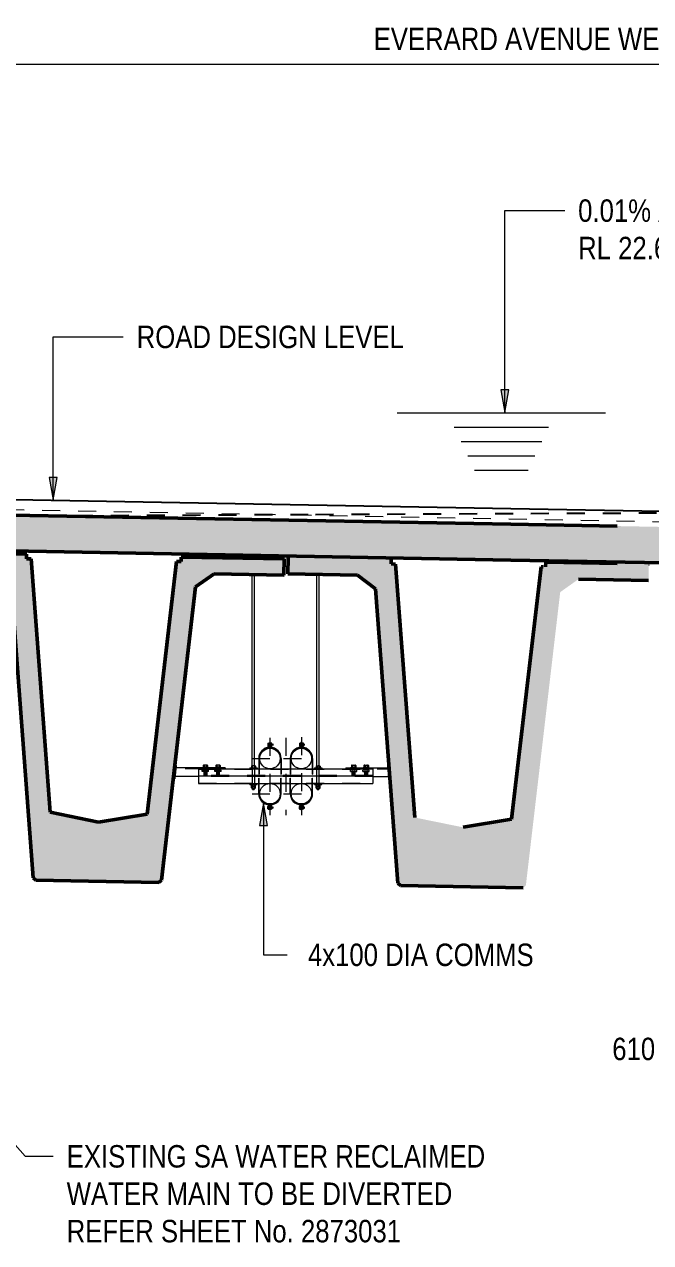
# Model space of a CAD drawing. Header units: metres. Extents: x -353 to -169, y 1 to 28.
# Drawn here: x -227.64 to -224.16, y 17.97 to 24.76 of the extents above; entities that cross this region are included whole.
import ezdxf

# ---------------------------------------------------------------- set-up
doc = ezdxf.new("R2010")
doc.units = ezdxf.units.M
for name, pattern in [('Hidden - Small', [0.002294, 0.0015, -0.0007938]), ('JacobsCenter', [0.015, 0.009, -0.0015, 0.003, -0.0015]), ('JacobsDash', [0.0045, 0.003, -0.0015])]:
    doc.linetypes.add(name, pattern=pattern)
doc.layers.get('Defpoints').update_dxf_attribs({"color": 41})
for name, color, linetype, lineweight in [('A-ANNO-DIMS', 7, 'Continuous', 9), ('A-DETL', 7, 'Continuous', 13), ('A-FLOR', 7, 'Continuous', 50), ('A-FLOR-PATT', 7, 'Continuous', 50), ('G-ANNO-TEXT', 7, 'Continuous', 9), ('S-BEAM', 7, 'Continuous', 50)]:
    doc.layers.add(name, color=color, linetype=linetype, lineweight=lineweight)
doc.styles.add('Arial Narrow_5', font='ARIALN.TTF', dxfattribs={"height": 0.125})
doc.dimstyles.new('Dimension_Standard_O__mm__3', dxfattribs={"dimscale": 0.3048, "dimtxt": 0.127929, "dimasz": 0.410105, "dimexe": 0.393701, "dimexo": 0.246063, "dimgap": 0.246063, "dimtad": 1, "dimdec": 0, "dimlfac": 1000, "dimzin": 0, "dimdsep": 46, "dimtxsty": 'Arial Narrow_5', "dimsah": 1, "dimcen": 0.09, "dimaunit": 1, "dimadec": 4, "dimazin": 0, "dimtfac": 1, "dimtdec": 4, "dimtix": 1, "dimtmove": 0, "dimatfit": 3, "dimfxl": 1, "dimtvp": 1, "dimtfill": 1, "dimtolj": 1, "dimtzin": 0, "dimlwd": 18, "dimlwe": 18, "dimarcsym": 2})

# ---------------------------------------------------------------- blocks, each defined once
blk = doc.blocks.new('06_SFR_GCT_Girder_SuperT_BR08Edge_CS - Super T - 1815-6269797-DRG-2873022 - SECTION 1')
at = {"layer": 'S-BEAM', "true_color": 0xc8c8c8}
blk.add_hatch(color=9, dxfattribs=at).paths.add_polyline_path([(-1120.4325, 19.9822), (-1120.4178, 19.9949), (-1120.2266, 21.6292), (-1120.1242, 21.7019), (-1119.7349, 21.6947), (-1119.7331, 21.7847), (-1120.3074, 21.7953), (-1120.3079, 21.7703), (-1120.3333, 21.7708), (-1120.4975, 20.3632), (-1120.7679, 20.3185), (-1121.0364, 20.3731), (-1121.1434, 21.7857), (-1121.1687, 21.7862), (-1121.1682, 21.8112), (-1121.7425, 21.8218), (-1121.7443, 21.7318), (-1121.355, 21.7246), (-1121.2551, 21.6478), (-1121.1309, 20.0081), (-1121.1167, 19.9948), (-1120.4975, 19.9834)])
at = {"layer": 'S-BEAM'}
for p, q in [((-1121.7425, 21.8218), (-1121.7443, 21.7318)), ((-1121.7425, 21.8218), (-1121.7414, 21.8219)), ((-1121.1682, 21.8112), (-1121.7425, 21.8218)), ((-1121.1687, 21.7862), (-1121.1682, 21.8112)), ((-1121.1682, 21.8112), (-1121.1672, 21.8113)), ((-1120.3074, 21.7953), (-1120.3079, 21.7703)), ((-1120.3063, 21.7954), (-1120.3074, 21.7953)), ((-1119.7331, 21.7847), (-1120.3074, 21.7953)), ((-1121.7443, 21.7318), (-1121.355, 21.7246)), ((-1121.1677, 21.7863), (-1121.1687, 21.7862)), ((-1121.1434, 21.7857), (-1121.1687, 21.7862)), ((-1121.1423, 21.7858), (-1121.1434, 21.7857)), ((-1121.0364, 20.3731), (-1121.1434, 21.7857)), ((-1120.3333, 21.7708), (-1120.4975, 20.3632)), ((-1120.3079, 21.7703), (-1120.3333, 21.7708)), ((-1120.3333, 21.7708), (-1120.3322, 21.7708)), ((-1119.7349, 21.6947), (-1119.7331, 21.7847)), ((-1119.732, 21.7848), (-1119.7331, 21.7847)), ((-1121.355, 21.7246), (-1121.2551, 21.6478)), ((-1120.2272, 21.6288), (-1120.1242, 21.7019)), ((-1120.1242, 21.7019), (-1119.7349, 21.6947)), ((-1119.7339, 21.6948), (-1119.7349, 21.6947)), ((-1121.2551, 21.6478), (-1121.1309, 20.0081)), ((-1120.4178, 19.9949), (-1120.2272, 21.6288)), ((-1120.2262, 21.6288), (-1120.2272, 21.6288)), ((-1120.7679, 20.3185), (-1121.0364, 20.3731)), ((-1121.0353, 20.3731), (-1121.0364, 20.3731)), ((-1120.4975, 20.3632), (-1120.7679, 20.3185)), ((-1121.1309, 20.0081), (-1121.1167, 19.9948)), ((-1121.1167, 19.9948), (-1120.4325, 19.9822)), ((-1120.4325, 19.9822), (-1120.4178, 19.9949)), ((-1120.4315, 19.9823), (-1120.4325, 19.9822)), ((-1120.4178, 19.9949), (-1120.4168, 19.995))]:
    blk.add_line(p, q, dxfattribs=at)
blk = doc.blocks.new('DIMBLOCK11-DRG-2873022 - SECTION 1')
at = {"layer": 'A-ANNO-DIMS', "color": 0, "lineweight": 18, "transparency": 16777216}
for p, q in [((-227.9439, 23.4955), (-227.9439, 24.6624)), ((-219.5387, 23.5325), (-219.5387, 24.6624)), ((-227.8189, 24.5424), (-219.6637, 24.5424))]:
    blk.add_line(p, q, dxfattribs=at)
at = {"layer": 'A-ANNO-DIMS', "color": 0, "transparency": 16777216}
for points in [[(-227.8189, 24.5632), (-227.8189, 24.5215), (-227.9439, 24.5424)], [(-219.6637, 24.5632), (-219.6637, 24.5215), (-219.5387, 24.5424)]]:
    blk.add_solid(points, dxfattribs=at)
at = {"layer": 'Defpoints', "color": 0, "transparency": 16777216}
for p in [(-219.5387, 24.5424), (-219.5387, 23.4575), (-227.9439, 23.4205)]:
    blk.add_point(p, dxfattribs=at)
at = {"layer": 'A-ANNO-DIMS', "color": 0, "lineweight": 18, "transparency": 16777216, "insert": (-223.7413, 24.682), "char_height": 0.125, "width": 4.705346, "attachment_point": 5, "style": 'Arial Narrow_5', "bg_fill": 3, "box_fill_scale": 1.1, "bg_fill_color": 256, "bg_fill_true_color": 13158600, "bg_fill_transparency": 0}
blk.add_mtext('\\A1;EVERARD AVENUE WESTBOUND TRAFFIC LANE VARIES', dxfattribs=at)

msp = doc.modelspace()

# ---------------------------------------------------------------- hatches: boundary and pattern name
at = {"layer": 'A-FLOR-PATT', "true_color": 0xc8c8c8}
msp.add_hatch(color=9, dxfattribs=at).paths.add_polyline_path([(-244.4583, 21.4819), (-242.376, 21.5239), (-232.4727, 21.7378), (-227.9608, 21.8338), (-217.372, 21.6415), (-214.0064, 21.5806), (-214.0064, 21.7806), (-215.5381, 21.8083), (-215.5381, 21.8062), (-219.4122, 21.8783), (-219.4122, 21.8784), (-225.5032, 21.9891), (-227.9608, 22.0338), (-228.2065, 22.0286), (-228.2064, 22.028), (-229.8425, 21.9924), (-229.8425, 21.9938), (-234.7959, 21.8883), (-242.376, 21.7239), (-244.4583, 21.6819)])
at = {"layer": 'A-FLOR-PATT', "true_color": 0xc0c0c0}
msp.add_hatch(color=9, dxfattribs=at).paths.add_polyline_path([(-224.9343, 22.0637), (-224.9418, 22.0639), (-224.9418, 22.0639), (-224.9752, 22.0645)])
at = {"layer": 'G-ANNO-TEXT'}
for points in [[(-224.9681, 22.6018), (-224.9461, 22.7268), (-224.9902, 22.7268)], [(-227.4832, 22.1142), (-227.4612, 22.2392), (-227.5053, 22.2392)], [(-226.3115, 20.4248), (-226.3335, 20.2998), (-226.2894, 20.2998)]]:
    msp.add_hatch(color=256, dxfattribs=at).paths.add_polyline_path(points)
at = {"layer": 'S-BEAM', "true_color": 0xc8c8c8}
msp.add_hatch(color=9, dxfattribs=at).paths.add_polyline_path([(-224.8651, 19.953), (-224.8504, 19.9657), (-224.6591, 21.6), (-224.5567, 21.6727), (-224.1674, 21.6655), (-224.1656, 21.7555), (-224.7399, 21.7661), (-224.7404, 21.7411), (-224.7658, 21.7416), (-224.93, 20.334), (-225.2005, 20.2893), (-225.4689, 20.3439), (-225.5759, 21.7565), (-225.6012, 21.757), (-225.6007, 21.782), (-226.175, 21.7926), (-226.1768, 21.7026), (-225.7875, 21.6954), (-225.6876, 21.6186), (-225.5634, 19.9789), (-225.5492, 19.9656), (-224.93, 19.9542)])

# ---------------------------------------------------------------- linework, layer by layer
at = {"layer": 'A-DETL', "color": 5, "true_color": 0x0000ff}
for p, q in [((-225.5669, 22.6), (-224.4069, 22.6)), ((-225.2488, 22.52), (-224.725, 22.52)), ((-225.2115, 22.44), (-224.7623, 22.44)), ((-225.1742, 22.36), (-224.7996, 22.36)), ((-225.1369, 22.28), (-224.8369, 22.28))]:
    msp.add_line(p, q, dxfattribs=at)
at = {"layer": 'A-DETL', "color": 8, "linetype": 'JacobsDash', "lineweight": 25, "true_color": 0x808080}
for p, q in [((-228.182, 22.0224), (-227.562, 22.0256)), ((-227.562, 22.0256), (-226.022, 22.0335)), ((-226.022, 22.0335), (-223.1921, 22.0458))]:
    msp.add_line(p, q, dxfattribs=at)
at = {"layer": 'A-DETL', "linetype": 'JacobsDash'}
for p, q in [((-227.9443, 22.064), (-219.8423, 21.9153)), ((-226.6486, 20.6157), (-226.7994, 20.6157)), ((-225.6786, 20.6157), (-225.6204, 20.6157))]:
    msp.add_line(p, q, dxfattribs=at)
at = {"layer": 'A-DETL', "lineweight": 18}
for p, q in [((-226.3741, 20.6315), (-226.3741, 21.698)), ((-226.3621, 20.6315), (-226.3621, 21.6978)), ((-226.0138, 20.5337), (-226.0138, 21.6996)), ((-226.0018, 20.5337), (-226.0018, 21.6994)), ((-226.3739, 20.6157), (-226.3739, 20.5337)), ((-226.3619, 20.6157), (-226.3619, 20.5337))]:
    msp.add_line(p, q, dxfattribs=at)
at = {"layer": 'A-DETL', "linetype": 'JacobsCenter', "lineweight": 9}
for p, q in [((-226.2756, 20.7873), (-226.2756, 20.3567)), ((-226.1881, 20.7873), (-226.1881, 20.3567)), ((-226.1006, 20.7917), (-226.1006, 20.3567)), ((-226.3754, 20.6727), (-226.1756, 20.6727)), ((-226.2006, 20.6727), (-226.0006, 20.6727)), ((-226.3595, 20.6315), (-226.3766, 20.6315)), ((-226.3756, 20.4767), (-226.1756, 20.4767)), ((-226.2006, 20.4767), (-226.0006, 20.4767))]:
    msp.add_line(p, q, dxfattribs=at)
at = {"layer": 'A-DETL', "lineweight": 9}
for p, q in [((-226.2867, 20.7567), (-226.2867, 20.75)), ((-226.2867, 20.7567), (-226.2867, 20.75)), ((-226.2867, 20.75), (-226.2867, 20.7433)), ((-226.2867, 20.75), (-226.2867, 20.7433)), ((-226.2855, 20.759), (-226.2793, 20.759)), ((-226.2855, 20.7545), (-226.2793, 20.7545)), ((-226.2855, 20.7455), (-226.2793, 20.7455)), ((-226.2855, 20.7411), (-226.2793, 20.7411)), ((-226.2731, 20.7625), (-226.2781, 20.7625)), ((-226.2781, 20.7352), (-226.2781, 20.7625)), ((-226.2781, 20.7567), (-226.2781, 20.75)), ((-226.2781, 20.75), (-226.2781, 20.7433)), ((-226.2756, 20.7327), (-226.2756, 20.7625)), ((-226.2731, 20.7352), (-226.2731, 20.7625)), ((-226.2656, 20.759), (-226.2718, 20.759)), ((-226.2656, 20.7545), (-226.2718, 20.7545)), ((-226.2656, 20.7455), (-226.2718, 20.7455)), ((-226.2656, 20.7411), (-226.2718, 20.7411)), ((-226.2644, 20.75), (-226.2644, 20.7567)), ((-226.2638, 20.7457), (-226.2644, 20.7547)), ((-226.2644, 20.7433), (-226.2644, 20.75)), ((-226.2633, 20.7467), (-226.2638, 20.7536)), ((-226.2627, 20.7457), (-226.2633, 20.7547)), ((-226.2621, 20.7467), (-226.2627, 20.7536)), ((-226.2616, 20.7457), (-226.2621, 20.7547)), ((-226.261, 20.7467), (-226.2616, 20.7536)), ((-226.2605, 20.7457), (-226.261, 20.7547)), ((-226.2599, 20.7467), (-226.2605, 20.7536)), ((-226.2599, 20.7547), (-226.2593, 20.7457)), ((-226.2593, 20.7457), (-226.2593, 20.7536)), ((-226.1117, 20.7567), (-226.1117, 20.75)), ((-226.1117, 20.7567), (-226.1117, 20.75)), ((-226.1117, 20.75), (-226.1117, 20.7433)), ((-226.1117, 20.75), (-226.1117, 20.7433)), ((-226.1105, 20.759), (-226.1043, 20.759)), ((-226.1105, 20.7545), (-226.1043, 20.7545)), ((-226.1105, 20.7455), (-226.1043, 20.7455)), ((-226.1105, 20.7411), (-226.1043, 20.7411)), ((-226.0981, 20.7625), (-226.1031, 20.7625)), ((-226.1031, 20.7352), (-226.1031, 20.7625)), ((-226.1031, 20.7567), (-226.1031, 20.75)), ((-226.1031, 20.75), (-226.1031, 20.7433)), ((-226.1006, 20.7327), (-226.1006, 20.7625)), ((-226.0981, 20.7352), (-226.0981, 20.7625)), ((-226.0906, 20.759), (-226.0968, 20.759)), ((-226.0906, 20.7545), (-226.0968, 20.7545)), ((-226.0906, 20.7455), (-226.0968, 20.7455)), ((-226.0906, 20.7411), (-226.0968, 20.7411)), ((-226.0894, 20.75), (-226.0894, 20.7567)), ((-226.0888, 20.7457), (-226.0894, 20.7547)), ((-226.0894, 20.7433), (-226.0894, 20.75)), ((-226.0883, 20.7467), (-226.0888, 20.7536)), ((-226.0877, 20.7457), (-226.0883, 20.7547)), ((-226.0871, 20.7467), (-226.0877, 20.7536)), ((-226.0866, 20.7457), (-226.0871, 20.7547)), ((-226.086, 20.7467), (-226.0866, 20.7536)), ((-226.0855, 20.7457), (-226.086, 20.7547)), ((-226.0849, 20.7467), (-226.0855, 20.7536)), ((-226.0849, 20.7547), (-226.0843, 20.7457)), ((-226.0843, 20.7457), (-226.0843, 20.7536)), ((-226.3381, 20.6727), (-226.3381, 20.5857)), ((-226.3356, 20.6727), (-226.3356, 20.5857)), ((-226.2156, 20.6727), (-226.2156, 20.5857)), ((-226.2131, 20.6727), (-226.2131, 20.5857)), ((-226.1631, 20.6727), (-226.1631, 20.5857)), ((-226.1606, 20.6727), (-226.1606, 20.5857)), ((-226.0406, 20.6727), (-226.0406, 20.5857)), ((-226.0381, 20.6727), (-226.0381, 20.5857)), ((-225.7031, 20.5747), (-226.6731, 20.5747)), ((-226.6223, 20.6237), (-226.6476, 20.6237)), ((-226.6476, 20.6237), (-226.6476, 20.6217)), ((-226.6476, 20.6217), (-226.6223, 20.6217)), ((-226.6473, 20.6339), (-226.6473, 20.6253)), ((-226.635, 20.6356), (-226.6442, 20.6356)), ((-226.635, 20.6356), (-226.6442, 20.6356)), ((-226.635, 20.6237), (-226.6442, 20.6237)), ((-226.6411, 20.6339), (-226.6411, 20.6253)), ((-226.6257, 20.6356), (-226.635, 20.6356)), ((-226.6257, 20.6356), (-226.635, 20.6356)), ((-226.6257, 20.6237), (-226.635, 20.6237)), ((-226.6288, 20.6339), (-226.6288, 20.6253)), ((-226.6226, 20.6339), (-226.6226, 20.6253)), ((-226.6223, 20.6217), (-226.6223, 20.6237)), ((-226.5523, 20.6237), (-226.5776, 20.6237)), ((-226.5776, 20.6237), (-226.5776, 20.6217)), ((-226.5776, 20.6217), (-226.5523, 20.6217)), ((-226.5773, 20.6339), (-226.5773, 20.6253)), ((-226.565, 20.6356), (-226.5742, 20.6356)), ((-226.565, 20.6356), (-226.5742, 20.6356)), ((-226.565, 20.6237), (-226.5742, 20.6237)), ((-226.5711, 20.6339), (-226.5711, 20.6253)), ((-226.5557, 20.6356), (-226.565, 20.6356)), ((-226.5557, 20.6356), (-226.565, 20.6356)), ((-226.5557, 20.6237), (-226.565, 20.6237)), ((-226.5588, 20.6339), (-226.5588, 20.6253)), ((-226.5526, 20.6339), (-226.5526, 20.6253)), ((-226.5523, 20.6217), (-226.5523, 20.6237)), ((-226.3884, 20.6207), (-226.3474, 20.6207)), ((-226.3884, 20.6207), (-226.3884, 20.6157)), ((-226.3792, 20.63), (-226.3792, 20.6222)), ((-226.3764, 20.6207), (-226.3679, 20.6207)), ((-226.3736, 20.63), (-226.3736, 20.6222)), ((-226.3679, 20.6207), (-226.3595, 20.6207)), ((-226.3623, 20.63), (-226.3623, 20.6222)), ((-226.3567, 20.63), (-226.3567, 20.6222)), ((-226.3474, 20.6207), (-226.3474, 20.6157)), ((-226.3381, 20.5857), (-226.3356, 20.5857)), ((-226.2156, 20.5857), (-226.2131, 20.5857)), ((-226.1631, 20.5857), (-226.1606, 20.5857)), ((-226.0406, 20.5857), (-226.0381, 20.5857)), ((-226.0281, 20.6206), (-225.9871, 20.6206)), ((-226.0281, 20.6206), (-226.0281, 20.6157)), ((-226.0188, 20.6298), (-226.0188, 20.6221)), ((-226.016, 20.6314), (-226.0076, 20.6314)), ((-226.016, 20.6314), (-226.0076, 20.6314)), ((-226.016, 20.6206), (-226.0076, 20.6206)), ((-226.0132, 20.6298), (-226.0132, 20.6221)), ((-226.0076, 20.6314), (-225.9992, 20.6314)), ((-226.0076, 20.6314), (-225.9992, 20.6314)), ((-226.0076, 20.6206), (-225.9992, 20.6206)), ((-226.002, 20.6298), (-226.002, 20.6221)), ((-225.9964, 20.6298), (-225.9964, 20.6221)), ((-225.9871, 20.6206), (-225.9871, 20.6157)), ((-225.8226, 20.6237), (-225.7973, 20.6237)), ((-225.8226, 20.6217), (-225.8226, 20.6237)), ((-225.7973, 20.6217), (-225.8226, 20.6217)), ((-225.8223, 20.6339), (-225.8223, 20.6253)), ((-225.8192, 20.6356), (-225.81, 20.6356)), ((-225.8192, 20.6356), (-225.81, 20.6356)), ((-225.8192, 20.6237), (-225.81, 20.6237)), ((-225.8161, 20.6339), (-225.8161, 20.6253)), ((-225.81, 20.6356), (-225.8007, 20.6356)), ((-225.81, 20.6356), (-225.8007, 20.6356)), ((-225.81, 20.6237), (-225.8007, 20.6237)), ((-225.8038, 20.6339), (-225.8038, 20.6253)), ((-225.7976, 20.6339), (-225.7976, 20.6253)), ((-225.7973, 20.6237), (-225.7973, 20.6217)), ((-225.7526, 20.6237), (-225.7273, 20.6237)), ((-225.7526, 20.6217), (-225.7526, 20.6237)), ((-225.7273, 20.6217), (-225.7526, 20.6217)), ((-225.7523, 20.6339), (-225.7523, 20.6253)), ((-225.7492, 20.6356), (-225.74, 20.6356)), ((-225.7492, 20.6356), (-225.74, 20.6356)), ((-225.7492, 20.6237), (-225.74, 20.6237)), ((-225.7461, 20.6339), (-225.7461, 20.6253)), ((-225.74, 20.6356), (-225.7307, 20.6356)), ((-225.74, 20.6356), (-225.7307, 20.6356)), ((-225.74, 20.6237), (-225.7307, 20.6237)), ((-225.7338, 20.6339), (-225.7338, 20.6253)), ((-225.7276, 20.6339), (-225.7276, 20.6253)), ((-225.7273, 20.6237), (-225.7273, 20.6217)), ((-226.3884, 20.5287), (-226.3884, 20.5337)), ((-226.3884, 20.5287), (-226.3474, 20.5287)), ((-226.3792, 20.5193), (-226.3792, 20.5271)), ((-226.3792, 20.5085), (-226.3792, 20.5163)), ((-226.3764, 20.5285), (-226.3679, 20.5285)), ((-226.3764, 20.5177), (-226.3679, 20.5177)), ((-226.3764, 20.5177), (-226.3679, 20.5177)), ((-226.3764, 20.5069), (-226.3679, 20.5069)), ((-226.3736, 20.5193), (-226.3736, 20.5271)), ((-226.3736, 20.5085), (-226.3736, 20.5163)), ((-226.3721, 20.5069), (-226.3734, 20.5062)), ((-226.3734, 20.5062), (-226.3621, 20.5069)), ((-226.3734, 20.5062), (-226.3721, 20.5055)), ((-226.3721, 20.5055), (-226.3734, 20.5048)), ((-226.3734, 20.5048), (-226.3621, 20.5055)), ((-226.3734, 20.5048), (-226.3721, 20.5041)), ((-226.3721, 20.5041), (-226.3734, 20.5034)), ((-226.3734, 20.5034), (-226.3621, 20.5041)), ((-226.3721, 20.5055), (-226.3634, 20.5062)), ((-226.3721, 20.5041), (-226.3634, 20.5048)), ((-226.3679, 20.5285), (-226.3595, 20.5285)), ((-226.3679, 20.5177), (-226.3595, 20.5177)), ((-226.3679, 20.5177), (-226.3595, 20.5177)), ((-226.3679, 20.5069), (-226.3595, 20.5069)), ((-226.3634, 20.5062), (-226.3621, 20.5069)), ((-226.3634, 20.5062), (-226.3621, 20.5069)), ((-226.3621, 20.5055), (-226.3634, 20.5062)), ((-226.3621, 20.5055), (-226.3634, 20.5062)), ((-226.3634, 20.5048), (-226.3621, 20.5055)), ((-226.3621, 20.5041), (-226.3634, 20.5048)), ((-226.3634, 20.5034), (-226.3621, 20.5041)), ((-226.3623, 20.5193), (-226.3623, 20.5271)), ((-226.3623, 20.5085), (-226.3623, 20.5163)), ((-226.3567, 20.5193), (-226.3567, 20.5271)), ((-226.3567, 20.5085), (-226.3567, 20.5163)), ((-226.3474, 20.5287), (-226.3474, 20.5337)), ((-226.3381, 20.5637), (-226.3356, 20.5637)), ((-226.3381, 20.4767), (-226.3381, 20.5637)), ((-226.3356, 20.4767), (-226.3356, 20.5637)), ((-226.2156, 20.4767), (-226.2156, 20.5637)), ((-226.2156, 20.5637), (-226.2131, 20.5637)), ((-226.2131, 20.4767), (-226.2131, 20.5637)), ((-226.1631, 20.5637), (-226.1606, 20.5637)), ((-226.1631, 20.4767), (-226.1631, 20.5637)), ((-226.1606, 20.4767), (-226.1606, 20.5637)), ((-226.0406, 20.4767), (-226.0406, 20.5637)), ((-226.0406, 20.5637), (-226.0381, 20.5637)), ((-226.0381, 20.4767), (-226.0381, 20.5637)), ((-226.0281, 20.5286), (-226.0281, 20.5337)), ((-226.0281, 20.5286), (-225.9871, 20.5286)), ((-226.0188, 20.5192), (-226.0188, 20.5269)), ((-226.0188, 20.5084), (-226.0188, 20.5161)), ((-226.016, 20.5284), (-226.0076, 20.5284)), ((-226.016, 20.5176), (-226.0076, 20.5176)), ((-226.016, 20.5176), (-226.0076, 20.5176)), ((-226.016, 20.5068), (-226.0076, 20.5068)), ((-226.0132, 20.5192), (-226.0132, 20.5269)), ((-226.0132, 20.5084), (-226.0132, 20.5161)), ((-226.0118, 20.5068), (-226.0131, 20.5061)), ((-226.0131, 20.5061), (-226.0018, 20.5068)), ((-226.0131, 20.5061), (-226.0118, 20.5054)), ((-226.0118, 20.5054), (-226.0131, 20.5047)), ((-226.0131, 20.5047), (-226.0018, 20.5054)), ((-226.0131, 20.5047), (-226.0118, 20.504)), ((-226.0118, 20.504), (-226.0131, 20.5033)), ((-226.0131, 20.5033), (-226.0018, 20.504)), ((-226.0118, 20.5054), (-226.0031, 20.5061)), ((-226.0118, 20.504), (-226.0031, 20.5047)), ((-226.0076, 20.5284), (-225.9992, 20.5284)), ((-226.0076, 20.5176), (-225.9992, 20.5176)), ((-226.0076, 20.5176), (-225.9992, 20.5176)), ((-226.0076, 20.5068), (-225.9992, 20.5068)), ((-226.0031, 20.5061), (-226.0018, 20.5068)), ((-226.0031, 20.5061), (-226.0018, 20.5068)), ((-226.0018, 20.5054), (-226.0031, 20.5061)), ((-226.0018, 20.5054), (-226.0031, 20.5061)), ((-226.0031, 20.5047), (-226.0018, 20.5054)), ((-226.0018, 20.504), (-226.0031, 20.5047)), ((-226.0031, 20.5033), (-226.0018, 20.504)), ((-226.002, 20.5192), (-226.002, 20.5269)), ((-226.002, 20.5084), (-226.002, 20.5161)), ((-225.9964, 20.5192), (-225.9964, 20.5269)), ((-225.9964, 20.5084), (-225.9964, 20.5161)), ((-225.9871, 20.5286), (-225.9871, 20.5337)), ((-226.3734, 20.5034), (-226.3721, 20.5027)), ((-226.3721, 20.5027), (-226.3734, 20.502)), ((-226.3734, 20.502), (-226.3621, 20.5027)), ((-226.3734, 20.502), (-226.3721, 20.5013)), ((-226.3621, 20.5013), (-226.3734, 20.5006)), ((-226.3734, 20.5006), (-226.3721, 20.5013)), ((-226.3734, 20.5006), (-226.3634, 20.5006)), ((-226.3721, 20.5027), (-226.3634, 20.5034)), ((-226.3721, 20.5013), (-226.3634, 20.502)), ((-226.3621, 20.5027), (-226.3634, 20.5034)), ((-226.3634, 20.502), (-226.3621, 20.5027)), ((-226.3634, 20.502), (-226.3621, 20.5013)), ((-226.3634, 20.5006), (-226.3621, 20.5013)), ((-226.0131, 20.5033), (-226.0118, 20.5026)), ((-226.0118, 20.5026), (-226.0131, 20.5019)), ((-226.0131, 20.5019), (-226.0018, 20.5026)), ((-226.0131, 20.5019), (-226.0118, 20.5012)), ((-226.0018, 20.5012), (-226.0131, 20.5005)), ((-226.0131, 20.5005), (-226.0118, 20.5012)), ((-226.0131, 20.5005), (-226.0031, 20.5005)), ((-226.0118, 20.5026), (-226.0031, 20.5033)), ((-226.0118, 20.5012), (-226.0031, 20.5019)), ((-226.0018, 20.5026), (-226.0031, 20.5033)), ((-226.0031, 20.5019), (-226.0018, 20.5026)), ((-226.0031, 20.5019), (-226.0018, 20.5012)), ((-226.0031, 20.5005), (-226.0018, 20.5012)), ((-226.2867, 20.3994), (-226.2867, 20.4061)), ((-226.2867, 20.3994), (-226.2867, 20.4061)), ((-226.2867, 20.3927), (-226.2867, 20.3994)), ((-226.2867, 20.3927), (-226.2867, 20.3994)), ((-226.2855, 20.4084), (-226.2793, 20.4084)), ((-226.2855, 20.4039), (-226.2793, 20.4039)), ((-226.2855, 20.3949), (-226.2793, 20.3949)), ((-226.2855, 20.3904), (-226.2793, 20.3904)), ((-226.2781, 20.4143), (-226.2781, 20.3869)), ((-226.2781, 20.3994), (-226.2781, 20.4061)), ((-226.2781, 20.3927), (-226.2781, 20.3994)), ((-226.2731, 20.3869), (-226.2781, 20.3869)), ((-226.2756, 20.4167), (-226.2756, 20.3869)), ((-226.2731, 20.4143), (-226.2731, 20.3869)), ((-226.2656, 20.4084), (-226.2718, 20.4084)), ((-226.2656, 20.4039), (-226.2718, 20.4039)), ((-226.2656, 20.3949), (-226.2718, 20.3949)), ((-226.2656, 20.3904), (-226.2718, 20.3904)), ((-226.2644, 20.4061), (-226.2644, 20.3994)), ((-226.2638, 20.4038), (-226.2644, 20.3948)), ((-226.2644, 20.3994), (-226.2644, 20.3927)), ((-226.2633, 20.4027), (-226.2638, 20.3958)), ((-226.2627, 20.4038), (-226.2633, 20.3948)), ((-226.2621, 20.4027), (-226.2627, 20.3958)), ((-226.2616, 20.4038), (-226.2621, 20.3948)), ((-226.261, 20.4027), (-226.2616, 20.3958)), ((-226.2605, 20.4038), (-226.261, 20.3948)), ((-226.2599, 20.4027), (-226.2605, 20.3958)), ((-226.2599, 20.3948), (-226.2593, 20.4038)), ((-226.2593, 20.4038), (-226.2593, 20.3958)), ((-226.1117, 20.3994), (-226.1117, 20.4061)), ((-226.1117, 20.3994), (-226.1117, 20.4061)), ((-226.1117, 20.3927), (-226.1117, 20.3994)), ((-226.1117, 20.3927), (-226.1117, 20.3994)), ((-226.1105, 20.4084), (-226.1043, 20.4084)), ((-226.1105, 20.4039), (-226.1043, 20.4039)), ((-226.1105, 20.3949), (-226.1043, 20.3949)), ((-226.1105, 20.3904), (-226.1043, 20.3904)), ((-226.1031, 20.4143), (-226.1031, 20.3869)), ((-226.1031, 20.3994), (-226.1031, 20.4061)), ((-226.1031, 20.3927), (-226.1031, 20.3994)), ((-226.0981, 20.3869), (-226.1031, 20.3869)), ((-226.1006, 20.4167), (-226.1006, 20.3869)), ((-226.0981, 20.4143), (-226.0981, 20.3869)), ((-226.0906, 20.4084), (-226.0968, 20.4084)), ((-226.0906, 20.4039), (-226.0968, 20.4039)), ((-226.0906, 20.3949), (-226.0968, 20.3949)), ((-226.0906, 20.3904), (-226.0968, 20.3904)), ((-226.0894, 20.4061), (-226.0894, 20.3994)), ((-226.0888, 20.4038), (-226.0894, 20.3948)), ((-226.0894, 20.3994), (-226.0894, 20.3927)), ((-226.0883, 20.4027), (-226.0888, 20.3958)), ((-226.0877, 20.4038), (-226.0883, 20.3948)), ((-226.0871, 20.4027), (-226.0877, 20.3958)), ((-226.0866, 20.4038), (-226.0871, 20.3948)), ((-226.086, 20.4027), (-226.0866, 20.3958)), ((-226.0855, 20.4038), (-226.086, 20.3948)), ((-226.0849, 20.4027), (-226.0855, 20.3958)), ((-226.0849, 20.3948), (-226.0843, 20.4038)), ((-226.0843, 20.4038), (-226.0843, 20.3958))]:
    msp.add_line(p, q, dxfattribs=at)
at = {"layer": 'A-DETL'}
for p, q in [((-226.803, 20.6368), (-226.8123, 20.5556)), ((-226.803, 20.6368), (-226.8062, 20.6368)), ((-226.7973, 20.6342), (-226.8058, 20.5592)), ((-226.6731, 20.5722), (-226.8044, 20.5722)), ((-226.7973, 20.6342), (-226.803, 20.6342)), ((-226.525, 20.6217), (-226.7987, 20.6217)), ((-226.6731, 20.6157), (-225.7031, 20.6157)), ((-226.6731, 20.6157), (-226.6731, 20.5337)), ((-226.525, 20.6217), (-226.525, 20.6157)), ((-225.8525, 20.6217), (-225.6208, 20.6217)), ((-225.8525, 20.6217), (-225.8525, 20.6157)), ((-225.7031, 20.6157), (-225.7031, 20.5337)), ((-225.7031, 20.5722), (-225.6171, 20.5722)), ((-225.6217, 20.6342), (-225.6161, 20.5592)), ((-225.6217, 20.6342), (-225.6164, 20.6342)), ((-225.6166, 20.6369), (-225.6105, 20.5556)), ((-226.8058, 20.5592), (-226.8119, 20.5592)), ((-226.6731, 20.5337), (-225.7031, 20.5337)), ((-225.6161, 20.5592), (-225.6108, 20.5592)), ((-225.6105, 20.5556), (-225.6066, 20.5556))]:
    msp.add_line(p, q, dxfattribs=at)
at = {"layer": 'A-DETL', "linetype": 'JacobsDash', "lineweight": 9}
for p, q in [((-226.6731, 20.6132), (-225.7031, 20.6132)), ((-225.7031, 20.5772), (-226.6731, 20.5772)), ((-225.7031, 20.5722), (-226.6731, 20.5722)), ((-226.6731, 20.5362), (-225.7031, 20.5362))]:
    msp.add_line(p, q, dxfattribs=at)
at = {"layer": 'A-DETL', "linetype": 'Hidden - Small', "lineweight": 9}
for p, q in [((-226.6525, 20.6082), (-226.6175, 20.6082)), ((-226.6525, 20.6002), (-226.6525, 20.6082)), ((-226.6175, 20.6002), (-226.6525, 20.6002)), ((-226.643, 20.6082), (-226.643, 20.6217)), ((-226.627, 20.6082), (-226.627, 20.6217)), ((-226.6175, 20.6002), (-226.6175, 20.6082)), ((-226.5825, 20.6082), (-226.5475, 20.6082)), ((-226.5825, 20.6002), (-226.5825, 20.6082)), ((-226.5475, 20.6002), (-226.5825, 20.6002)), ((-226.573, 20.6082), (-226.573, 20.6217)), ((-226.557, 20.6082), (-226.557, 20.6217)), ((-226.5475, 20.6002), (-226.5475, 20.6082)), ((-225.7925, 20.6082), (-225.8275, 20.6082)), ((-225.8275, 20.6002), (-225.8275, 20.6082)), ((-225.8275, 20.6002), (-225.7925, 20.6002)), ((-225.818, 20.6082), (-225.818, 20.6217)), ((-225.802, 20.6082), (-225.802, 20.6217)), ((-225.7925, 20.6002), (-225.7925, 20.6082)), ((-225.7225, 20.6082), (-225.7575, 20.6082)), ((-225.7575, 20.6002), (-225.7575, 20.6082)), ((-225.7575, 20.6002), (-225.7225, 20.6002)), ((-225.748, 20.6082), (-225.748, 20.6217)), ((-225.732, 20.6082), (-225.732, 20.6217)), ((-225.7225, 20.6002), (-225.7225, 20.6082))]:
    msp.add_line(p, q, dxfattribs=at)
at = {"layer": 'A-DETL', "color": 143, "lineweight": 18, "true_color": 0x78aac8}
for centre in [(-226.2756, 20.6727), (-226.1006, 20.6727), (-226.2756, 20.4767), (-226.1006, 20.4767)]:
    msp.add_circle(centre, 0.057, dxfattribs=at)
at = {"layer": 'A-DETL', "lineweight": 9}
for centre, radius, start, end in [((-226.2756, 20.6727), 0.0625, 92.29244, 180), ((-226.2756, 20.6727), 0.06, 0, 180), ((-226.2785, 20.75), 0.00827, 147.20842, 212.79158), ((-226.2841, 20.7567), 0.00264, 122.13554, 237.86446), ((-226.2841, 20.7433), 0.00264, 122.1346, 237.8654), ((-226.2841, 20.7433), 0.00264, 122.1346, 237.8654), ((-226.2807, 20.7567), 0.00264, 302.13554, 57.86446), ((-226.2862, 20.75), 0.00827, 327.20842, 32.79158), ((-226.2807, 20.7433), 0.00264, 302.1346, 57.8654), ((-226.2807, 20.7433), 0.00264, 302.1346, 57.8654), ((-226.2649, 20.75), 0.00827, 147.20842, 212.79158), ((-226.2704, 20.7567), 0.00264, 122.1346, 237.8654), ((-226.2704, 20.7567), 0.00264, 122.1346, 237.8654), ((-226.2704, 20.7433), 0.00264, 122.13554, 237.86446), ((-226.2756, 20.6727), 0.0625, 0, 87.70756), ((-226.267, 20.7567), 0.00264, 302.1346, 57.8654), ((-226.267, 20.7567), 0.00264, 302.1346, 57.8654), ((-226.2726, 20.75), 0.00827, 327.20842, 32.79158), ((-226.267, 20.7433), 0.00264, 302.13554, 57.86446), ((-226.1006, 20.6727), 0.0625, 92.29244, 180), ((-226.1006, 20.6727), 0.06, 0, 180), ((-226.1035, 20.75), 0.00827, 147.20842, 212.79158), ((-226.1091, 20.7567), 0.00264, 122.13554, 237.86446), ((-226.1091, 20.7433), 0.00264, 122.1346, 237.8654), ((-226.1091, 20.7433), 0.00264, 122.1346, 237.8654), ((-226.1057, 20.7567), 0.00264, 302.13554, 57.86446), ((-226.1112, 20.75), 0.00827, 327.20842, 32.79158), ((-226.1057, 20.7433), 0.00264, 302.1346, 57.8654), ((-226.1057, 20.7433), 0.00264, 302.1346, 57.8654), ((-226.0899, 20.75), 0.00827, 147.20842, 212.79158), ((-226.0954, 20.7567), 0.00264, 122.1346, 237.8654), ((-226.0954, 20.7567), 0.00264, 122.1346, 237.8654), ((-226.0954, 20.7433), 0.00264, 122.13554, 237.86446), ((-226.1006, 20.6727), 0.0625, 0, 87.70756), ((-226.092, 20.7567), 0.00264, 302.1346, 57.8654), ((-226.092, 20.7567), 0.00264, 302.1346, 57.8654), ((-226.0976, 20.75), 0.00827, 327.20842, 32.79158), ((-226.092, 20.7433), 0.00264, 302.13554, 57.86446), ((-226.6442, 20.6319), 0.00364, 32.1346, 147.8654), ((-226.6442, 20.6319), 0.00364, 32.1346, 147.8654), ((-226.6442, 20.6272), 0.00364, 212.1346, 327.8654), ((-226.6442, 20.6272), 0.00364, 212.1346, 327.8654), ((-226.635, 20.6243), 0.0114, 57.20842, 122.79158), ((-226.635, 20.6349), 0.0114, 237.20842, 302.79158), ((-226.6257, 20.6319), 0.00364, 32.13554, 147.86446), ((-226.6257, 20.6272), 0.00364, 212.13554, 327.86446), ((-226.5742, 20.6319), 0.00364, 32.1346, 147.8654), ((-226.5742, 20.6319), 0.00364, 32.1346, 147.8654), ((-226.5742, 20.6272), 0.00364, 212.1346, 327.8654), ((-226.5742, 20.6272), 0.00364, 212.1346, 327.8654), ((-226.565, 20.6243), 0.0114, 57.20842, 122.79158), ((-226.565, 20.6349), 0.0114, 237.20842, 302.79158), ((-226.5557, 20.6319), 0.00364, 32.13554, 147.86446), ((-226.5557, 20.6272), 0.00364, 212.13554, 327.86446), ((-226.3764, 20.6282), 0.00331, 32.13554, 147.86446), ((-226.3764, 20.6239), 0.00331, 212.13554, 327.86446), ((-226.3679, 20.6213), 0.0104, 57.20842, 122.79158), ((-226.3679, 20.6309), 0.0104, 237.20842, 302.79158), ((-226.3595, 20.6282), 0.00331, 32.1346, 147.8654), ((-226.3595, 20.6282), 0.00331, 32.1346, 147.8654), ((-226.3595, 20.6239), 0.00331, 212.1346, 327.8654), ((-226.3595, 20.6239), 0.00331, 212.1346, 327.8654), ((-226.016, 20.6281), 0.00331, 32.13554, 147.86446), ((-226.016, 20.6238), 0.00331, 212.13554, 327.86446), ((-226.0076, 20.6211), 0.0104, 57.20842, 122.79158), ((-226.0076, 20.6308), 0.0104, 237.20842, 302.79158), ((-225.9992, 20.6281), 0.00331, 32.1346, 147.8654), ((-225.9992, 20.6281), 0.00331, 32.1346, 147.8654), ((-225.9992, 20.6238), 0.00331, 212.1346, 327.8654), ((-225.9992, 20.6238), 0.00331, 212.1346, 327.8654), ((-225.8192, 20.6319), 0.00364, 32.13554, 147.86446), ((-225.8192, 20.6272), 0.00364, 212.13554, 327.86446), ((-225.81, 20.6243), 0.0114, 57.20842, 122.79158), ((-225.81, 20.6349), 0.0114, 237.20842, 302.79158), ((-225.8007, 20.6319), 0.00364, 32.1346, 147.8654), ((-225.8007, 20.6319), 0.00364, 32.1346, 147.8654), ((-225.8007, 20.6272), 0.00364, 212.1346, 327.8654), ((-225.8007, 20.6272), 0.00364, 212.1346, 327.8654), ((-225.7492, 20.6319), 0.00364, 32.13554, 147.86446), ((-225.7492, 20.6272), 0.00364, 212.13554, 327.86446), ((-225.74, 20.6243), 0.0114, 57.20842, 122.79158), ((-225.74, 20.6349), 0.0114, 237.20842, 302.79158), ((-225.7307, 20.6319), 0.00364, 32.1346, 147.8654), ((-225.7307, 20.6319), 0.00364, 32.1346, 147.8654), ((-225.7307, 20.6272), 0.00364, 212.1346, 327.8654), ((-225.7307, 20.6272), 0.00364, 212.1346, 327.8654), ((-226.3764, 20.5253), 0.00331, 32.13554, 147.86446), ((-226.3764, 20.521), 0.00331, 212.13554, 327.86446), ((-226.3764, 20.5145), 0.00331, 32.13554, 147.86446), ((-226.3764, 20.5102), 0.00331, 212.13554, 327.86446), ((-226.3679, 20.5183), 0.0104, 57.20842, 122.79158), ((-226.3679, 20.528), 0.0104, 237.20842, 302.79158), ((-226.3679, 20.5075), 0.0104, 57.20842, 122.79158), ((-226.3679, 20.5172), 0.0104, 237.20842, 302.79158), ((-226.3595, 20.5253), 0.00331, 32.1346, 147.8654), ((-226.3595, 20.5253), 0.00331, 32.1346, 147.8654), ((-226.3595, 20.521), 0.00331, 212.1346, 327.8654), ((-226.3595, 20.521), 0.00331, 212.1346, 327.8654), ((-226.3595, 20.5145), 0.00331, 32.1346, 147.8654), ((-226.3595, 20.5145), 0.00331, 32.1346, 147.8654), ((-226.3595, 20.5102), 0.00331, 212.1346, 327.8654), ((-226.3595, 20.5102), 0.00331, 212.1346, 327.8654), ((-226.016, 20.5252), 0.00331, 32.13554, 147.86446), ((-226.016, 20.5209), 0.00331, 212.13554, 327.86446), ((-226.016, 20.5144), 0.00331, 32.13554, 147.86446), ((-226.016, 20.5101), 0.00331, 212.13554, 327.86446), ((-226.0076, 20.5182), 0.0104, 57.20842, 122.79158), ((-226.0076, 20.5279), 0.0104, 237.20842, 302.79158), ((-226.0076, 20.5074), 0.0104, 57.20842, 122.79158), ((-226.0076, 20.5171), 0.0104, 237.20842, 302.79158), ((-225.9992, 20.5252), 0.00331, 32.1346, 147.8654), ((-225.9992, 20.5252), 0.00331, 32.1346, 147.8654), ((-225.9992, 20.5209), 0.00331, 212.1346, 327.8654), ((-225.9992, 20.5209), 0.00331, 212.1346, 327.8654), ((-225.9992, 20.5144), 0.00331, 32.1346, 147.8654), ((-225.9992, 20.5144), 0.00331, 32.1346, 147.8654), ((-225.9992, 20.5101), 0.00331, 212.1346, 327.8654), ((-225.9992, 20.5101), 0.00331, 212.1346, 327.8654), ((-226.2756, 20.4767), 0.0625, 180, 267.70756), ((-226.2756, 20.4767), 0.06, 180, 360), ((-226.2756, 20.4767), 0.0625, 272.29244, 0), ((-226.1006, 20.4767), 0.0625, 180, 267.70756), ((-226.1006, 20.4767), 0.06, 180, 360), ((-226.1006, 20.4767), 0.0625, 272.29244, 0), ((-226.2785, 20.3994), 0.00827, 147.20842, 212.79158), ((-226.2841, 20.4061), 0.00264, 122.1346, 237.8654), ((-226.2841, 20.4061), 0.00264, 122.1346, 237.8654), ((-226.2841, 20.3927), 0.00264, 122.13554, 237.86446), ((-226.2807, 20.4061), 0.00264, 302.1346, 57.8654), ((-226.2807, 20.4061), 0.00264, 302.1346, 57.8654), ((-226.2862, 20.3994), 0.00827, 327.20842, 32.79158), ((-226.2807, 20.3927), 0.00264, 302.13554, 57.86446), ((-226.2649, 20.3994), 0.00827, 147.20842, 212.79158), ((-226.2704, 20.4061), 0.00264, 122.13554, 237.86446), ((-226.2704, 20.3927), 0.00264, 122.1346, 237.8654), ((-226.2704, 20.3927), 0.00264, 122.1346, 237.8654), ((-226.267, 20.4061), 0.00264, 302.13554, 57.86446), ((-226.2726, 20.3994), 0.00827, 327.20842, 32.79158), ((-226.267, 20.3927), 0.00264, 302.1346, 57.8654), ((-226.267, 20.3927), 0.00264, 302.1346, 57.8654), ((-226.1035, 20.3994), 0.00827, 147.20842, 212.79158), ((-226.1091, 20.4061), 0.00264, 122.1346, 237.8654), ((-226.1091, 20.4061), 0.00264, 122.1346, 237.8654), ((-226.1091, 20.3927), 0.00264, 122.13554, 237.86446), ((-226.1057, 20.4061), 0.00264, 302.1346, 57.8654), ((-226.1057, 20.4061), 0.00264, 302.1346, 57.8654), ((-226.1112, 20.3994), 0.00827, 327.20842, 32.79158), ((-226.1057, 20.3927), 0.00264, 302.13554, 57.86446), ((-226.0899, 20.3994), 0.00827, 147.20842, 212.79158), ((-226.0954, 20.4061), 0.00264, 122.13554, 237.86446), ((-226.0954, 20.3927), 0.00264, 122.1346, 237.8654), ((-226.0954, 20.3927), 0.00264, 122.1346, 237.8654), ((-226.092, 20.4061), 0.00264, 302.13554, 57.86446), ((-226.0976, 20.3994), 0.00827, 327.20842, 32.79158), ((-226.092, 20.3927), 0.00264, 302.1346, 57.8654), ((-226.092, 20.3927), 0.00264, 302.1346, 57.8654)]:
    msp.add_arc(centre, radius, start, end, dxfattribs=at)
at = {"layer": 'A-DETL', "linetype": 'JacobsDash', "lineweight": 9}
for centre in [(-226.6347, 20.5994), (-226.5647, 20.5994), (-225.8102, 20.5994), (-225.7402, 20.5994)]:
    msp.add_ellipse(centre, major_axis=(0.00694, 0), ratio=0.155559, start_param=2.351216, end_param=7.073562, dxfattribs=at)
for centre, ratio in [((-226.6347, 20.5976), 0.253311), ((-226.6347, 20.5957), 0.285201), ((-226.6347, 20.5939), 0.285201), ((-226.6347, 20.592), 0.285201), ((-226.6347, 20.5902), 0.285201), ((-226.6347, 20.5883), 0.285201), ((-226.6347, 20.5865), 0.285201), ((-226.6347, 20.5846), 0.285201), ((-226.6347, 20.5827), 0.285201), ((-226.6347, 20.5809), 0.285201), ((-226.6347, 20.5795), 0.147434), ((-226.5647, 20.5976), 0.253311), ((-226.5647, 20.5957), 0.285201), ((-226.5647, 20.5939), 0.285201), ((-226.5647, 20.592), 0.285201), ((-226.5647, 20.5902), 0.285201), ((-226.5647, 20.5883), 0.285201), ((-226.5647, 20.5865), 0.285201), ((-226.5647, 20.5846), 0.285201), ((-226.5647, 20.5827), 0.285201), ((-226.5647, 20.5809), 0.285201), ((-226.5647, 20.5795), 0.147434), ((-225.8102, 20.5976), 0.253311), ((-225.8102, 20.5957), 0.285201), ((-225.8102, 20.5939), 0.285201), ((-225.8102, 20.592), 0.285201), ((-225.8102, 20.5902), 0.285201), ((-225.8102, 20.5883), 0.285201), ((-225.8102, 20.5865), 0.285201), ((-225.8102, 20.5846), 0.285201), ((-225.8102, 20.5827), 0.285201), ((-225.8102, 20.5809), 0.285201), ((-225.8102, 20.5795), 0.147434), ((-225.7402, 20.5976), 0.253311), ((-225.7402, 20.5957), 0.285201), ((-225.7402, 20.5939), 0.285201), ((-225.7402, 20.592), 0.285201), ((-225.7402, 20.5902), 0.285201), ((-225.7402, 20.5883), 0.285201), ((-225.7402, 20.5865), 0.285201), ((-225.7402, 20.5846), 0.285201), ((-225.7402, 20.5827), 0.285201), ((-225.7402, 20.5809), 0.285201), ((-225.7402, 20.5795), 0.147434)]:
    msp.add_ellipse(centre, major_axis=(0.00694, 0), ratio=ratio, dxfattribs=at)
at = {"layer": 'A-FLOR', "lineweight": 25}
for p, q in [((-224.9342, 22.0637), (-227.9434, 22.1185)), ((-224.9342, 22.0637), (-224.9344, 22.0638)), ((-222.5135, 22.0195), (-224.9342, 22.0637))]:
    msp.add_line(p, q, dxfattribs=at)
at = {"layer": 'A-FLOR'}
for p, q in [((-224.9342, 21.9787), (-227.9608, 22.0338)), ((-224.3416, 21.9679), (-224.9342, 21.9787)), ((-227.9608, 21.8338), (-224.9342, 21.7787)), ((-224.9342, 21.7787), (-222.4777, 21.7338))]:
    msp.add_line(p, q, dxfattribs=at)
at = {"layer": 'G-ANNO-TEXT'}
for p, q in [((-224.9681, 23.7261), (-224.6343, 23.7261)), ((-224.9681, 22.6018), (-224.9681, 23.7261)), ((-227.4832, 23.0224), (-227.0928, 23.0224)), ((-227.4832, 22.1142), (-227.4832, 23.0224)), ((-224.9461, 22.7268), (-224.9902, 22.7268)), ((-224.9902, 22.7268), (-224.9681, 22.6018)), ((-224.9681, 22.6018), (-224.9461, 22.7268)), ((-227.4612, 22.2392), (-227.5053, 22.2392)), ((-227.5053, 22.2392), (-227.4832, 22.1142)), ((-227.4832, 22.1142), (-227.4612, 22.2392)), ((-226.3115, 20.4248), (-226.3335, 20.2998)), ((-226.2894, 20.2998), (-226.3115, 20.4248)), ((-226.3115, 20.4248), (-226.3115, 19.5788)), ((-226.3335, 20.2998), (-226.2894, 20.2998)), ((-226.3115, 19.5788), (-226.1789, 19.5788)), ((-227.9521, 18.8104), (-227.639, 18.4558)), ((-227.639, 18.4558), (-227.4826, 18.4558))]:
    msp.add_line(p, q, dxfattribs=at)
at = {"layer": 'S-BEAM'}
for p, q in [((-226.175, 21.7926), (-226.1768, 21.7026)), ((-225.6012, 21.757), (-225.6007, 21.782)), ((-225.5759, 21.7565), (-225.6012, 21.757)), ((-225.6007, 21.782), (-225.5997, 21.782)), ((-225.4689, 20.3439), (-225.5759, 21.7565)), ((-224.7658, 21.7416), (-224.93, 20.334)), ((-224.7535, 21.7414), (-224.7658, 21.7416)), ((-224.7399, 21.7661), (-224.7404, 21.7411)), ((-224.3416, 21.7588), (-224.7399, 21.7661)), ((-224.1645, 21.7556), (-224.1656, 21.7555)), ((-226.1768, 21.7026), (-225.7875, 21.6954)), ((-225.7875, 21.6954), (-225.6876, 21.6186)), ((-224.5567, 21.6727), (-224.1674, 21.6655)), ((-225.6876, 21.6186), (-225.5634, 19.9789)), ((-224.93, 20.334), (-225.2005, 20.2893)), ((-225.5634, 19.9789), (-225.5492, 19.9656)), ((-225.5492, 19.9656), (-224.8651, 19.953))]:
    msp.add_line(p, q, dxfattribs=at)

# ---------------------------------------------------------------- block references
msp.add_blockref('06_SFR_GCT_Girder_SuperT_BR08Edge_CS - Super T - 1815-6269797-DRG-2873022 - SECTION 1', (893.5374, 0), dxfattribs=at)

# ---------------------------------------------------------------- texts
at = {"layer": 'G-ANNO-TEXT', "char_height": 0.125, "attachment_point": 1, "style": 'Arial Narrow_5', "bg_fill": 3, "box_fill_scale": 1, "bg_fill_color": 256, "bg_fill_true_color": 13158600, "bg_fill_transparency": 0}
for s, insert in [('0.01% AEP FLOOD LEVEL', (-224.5593, 23.7886)), ('RL 22.600', (-224.5593, 23.5802)), ('ROAD DESIGN LEVEL', (-227.0178, 23.0849)), (' 4x100 DIA COMMS ', (-226.1039, 19.6413)), ('610 OD WATER MAIN ', (-224.3692, 19.1168)), ('EXISTING SA WATER RECLAIMED ', (-227.4076, 18.5183)), ('WATER MAIN TO BE DIVERTED ', (-227.4076, 18.31)), ('REFER SHEET No. 2873031', (-227.4076, 18.1016))]:
    msp.add_mtext(s, dxfattribs=dict(at, insert=insert))

# ---------------------------------------------------------------- next in the draw order: dimensions: what is measured, and where the dimension line sits
at = {"layer": 'A-ANNO-DIMS', "lineweight": 18}
dim = msp.add_linear_dim(base=(-219.5387, 24.5424), p1=(-227.9439, 23.4205), p2=(-219.5387, 23.4575), text='EVERARD AVENUE WESTBOUND TRAFFIC LANE VARIES', dimstyle='Dimension_Standard_O__mm__3', override={"dimpost": '<>', "dimfxl": 8.405351}, dxfattribs=at)
dim.commit()
dim.dimension.update_dxf_attribs({"geometry": 'DIMBLOCK11-DRG-2873022 - SECTION 1', "text_midpoint": (-223.7413, 24.682)})

doc.saveas('drawing.dxf')
